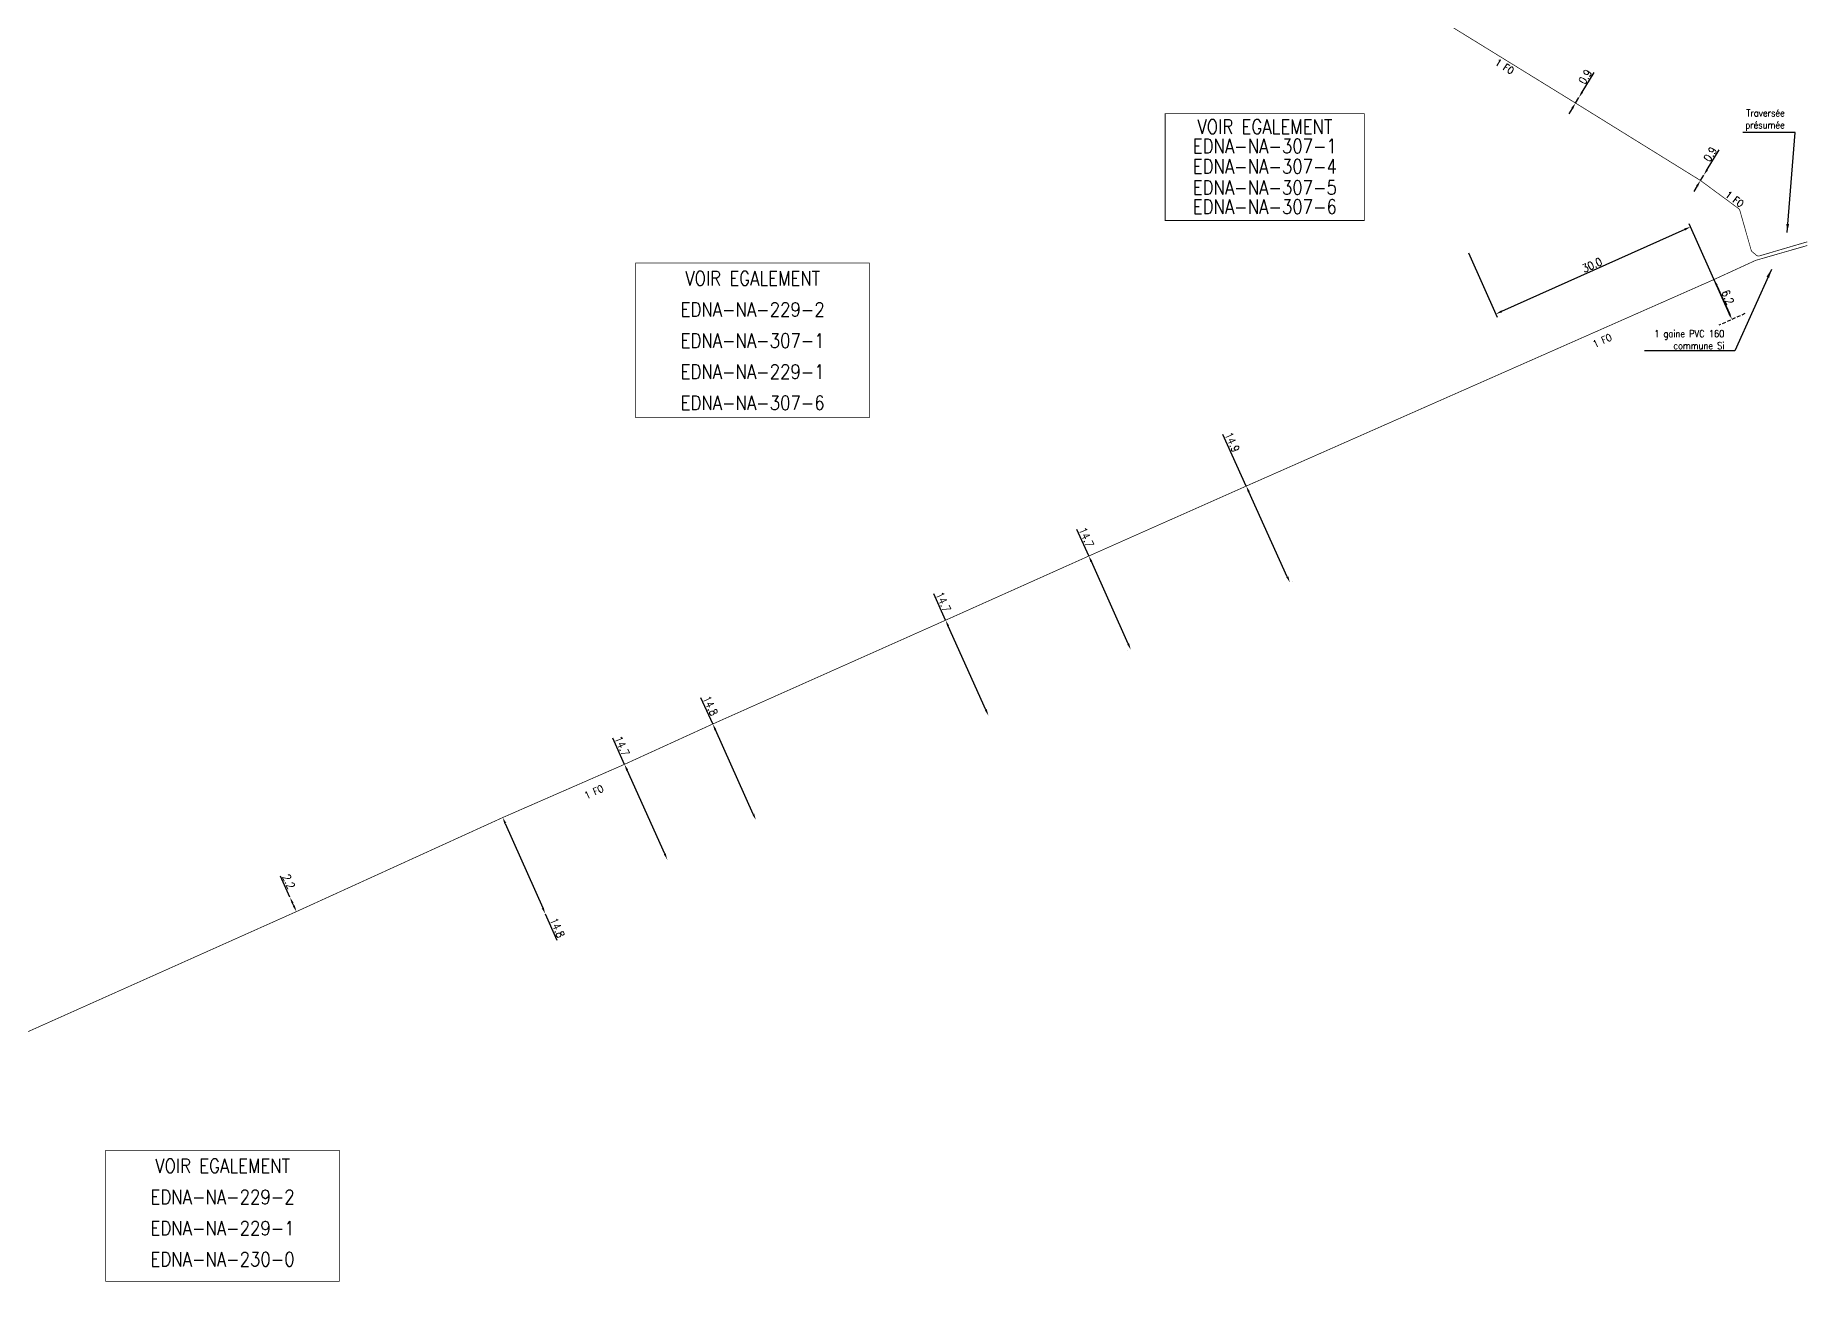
# Model space of a CAD drawing. Extents: x 185000 to 186000, y 128260 to 128974.
# Drawn here: x 185750.9 to 186000, y 128433 to 128608.1 of the extents above; entities that cross this region are included whole.
import ezdxf
from ezdxf.enums import TextEntityAlignment as Align

# ---------------------------------------------------------------- set-up
doc = ezdxf.new("R2010")
doc.units = 0
doc.header["$PDMODE"] = 34
for name, pattern in [('B_ST_Al', [2000, 1000, 1000]), ('DASHED', [0.75, 0.5, -0.25]), ('O_GAINE', [2000, 1000, 1000])]:
    doc.linetypes.add(name, pattern=pattern)
doc.layers.get('DEFPOINTS').update_dxf_attribs({"linetype": 'CONTINUOUS'})
for name, color, linetype in [('O_100', 6, 'O_GAINE'), ('O_400', 7, 'CONTINUOUS'), ('O_930', 7, 'CONTINUOUS')]:
    doc.layers.add(name, color=color, linetype=linetype)
doc.styles.get("Standard").update_dxf_attribs({"font": 'romans.shx', "width": 0.85})
doc.dimstyles.get("Standard").update_dxf_attribs({"dimtxt": 1.5, "dimasz": 1.2, "dimexe": 0.625, "dimexo": 0.625, "dimgap": 0.25, "dimtad": 1, "dimdec": 1, "dimzin": 0, "dimdsep": 46, "dimtxsty": 'Standard', "dimcen": -0.5, "dimadec": 0, "dimazin": 0, "dimtfac": 1, "dimtdec": 1, "dimtmove": 0, "dimatfit": 3, "dimfxl": 0, "dimtolj": 1, "dimtzin": 0, "dimarcsym": 0})

# ---------------------------------------------------------------- blocks, each defined once
blk = doc.blocks.new('*D47')
at = {"layer": 'DEFPOINTS', "color": 0, "linetype": 'Continuous', "transparency": 16777216}
for p in [(185786.73, 128486.96), (185786.73, 128486.96), (185787.63, 128484.95)]:
    blk.add_point(p, dxfattribs=at)
at = {"layer": 'O_100', "color": 0, "linetype": 'Continuous', "lineweight": -2, "transparency": 16777216}
for p, q in [((185786.73, 128486.96), (185785.4, 128489.95)), ((185787.26, 128485.77), (185787.1, 128486.14))]:
    blk.add_line(p, q, dxfattribs=at)
at = {"layer": 'O_100', "color": 0, "linetype": 'Continuous', "transparency": 16777216}
for points in [[(185787.24, 128486.2), (185786.96, 128486.08), (185786.73, 128486.96)], [(185787.4, 128485.84), (185787.13, 128485.71), (185787.63, 128484.95)]]:
    blk.add_solid(points, dxfattribs=at)
at = {"layer": 'O_100', "color": 0, "linetype": 'Continuous', "transparency": 16777216, "insert": (185786.57, 128489.17), "char_height": 1.125, "attachment_point": 5, "rotation": 294.0737}
blk.add_mtext('\\A1;2.2', dxfattribs=at)
blk = doc.blocks.new('*D48')
at = {"layer": 'DEFPOINTS', "color": 0, "linetype": 'Continuous', "transparency": 16777216}
for p in [(185816.63, 128498.17), (185822.62, 128484.64), (185822.62, 128484.64)]:
    blk.add_point(p, dxfattribs=at)
at = {"layer": 'O_100', "color": 0, "linetype": 'Continuous', "lineweight": -2, "transparency": 16777216}
for p, q in [((185816.99, 128497.35), (185822.25, 128485.46)), ((185822.62, 128484.64), (185824.26, 128480.93))]:
    blk.add_line(p, q, dxfattribs=at)
at = {"layer": 'O_100', "color": 0, "linetype": 'Continuous', "transparency": 16777216}
for points in [[(185817.13, 128497.41), (185816.86, 128497.29), (185816.63, 128498.17)], [(185822.39, 128485.52), (185822.12, 128485.4), (185822.62, 128484.64)]]:
    blk.add_solid(points, dxfattribs=at)
at = {"layer": 'O_100', "color": 0, "linetype": 'Continuous', "transparency": 16777216, "insert": (185824.3, 128482.68), "char_height": 1.125, "attachment_point": 5, "rotation": 293.8696}
blk.add_mtext('\\A1;14.8', dxfattribs=at)
blk = doc.blocks.new('*D49')
at = {"layer": 'DEFPOINTS', "color": 0, "linetype": 'Continuous', "transparency": 16777216}
for p in [(185833.75, 128505.65), (185839.77, 128492.24), (185839.77, 128492.24)]:
    blk.add_point(p, dxfattribs=at)
at = {"layer": 'O_100', "color": 0, "linetype": 'Continuous', "lineweight": -2, "transparency": 16777216}
for p, q in [((185833.75, 128505.65), (185832.09, 128509.35)), ((185839.4, 128493.07), (185834.12, 128504.83))]:
    blk.add_line(p, q, dxfattribs=at)
at = {"layer": 'O_100', "color": 0, "linetype": 'Continuous', "transparency": 16777216}
for points in [[(185834.26, 128504.89), (185833.98, 128504.77), (185833.75, 128505.65)], [(185839.54, 128493.13), (185839.27, 128493), (185839.77, 128492.24)]]:
    blk.add_solid(points, dxfattribs=at)
at = {"layer": 'O_100', "color": 0, "linetype": 'Continuous', "transparency": 16777216, "insert": (185833.42, 128508.22), "char_height": 1.125, "attachment_point": 5, "rotation": 294.1794}
blk.add_mtext('\\A1;14.7', dxfattribs=at)
blk = doc.blocks.new('*D50')
at = {"layer": 'DEFPOINTS', "color": 0, "linetype": 'Continuous', "transparency": 16777216}
for p in [(185846.16, 128511.32), (185852.22, 128497.82), (185852.22, 128497.82)]:
    blk.add_point(p, dxfattribs=at)
at = {"layer": 'O_100', "color": 0, "linetype": 'Continuous', "lineweight": -2, "transparency": 16777216}
for p, q in [((185846.16, 128511.32), (185844.5, 128515.01)), ((185851.85, 128498.64), (185846.53, 128510.49))]:
    blk.add_line(p, q, dxfattribs=at)
at = {"layer": 'O_100', "color": 0, "linetype": 'Continuous', "transparency": 16777216}
for points in [[(185846.66, 128510.56), (185846.39, 128510.43), (185846.16, 128511.32)], [(185851.99, 128498.7), (185851.72, 128498.57), (185852.22, 128497.82)]]:
    blk.add_solid(points, dxfattribs=at)
at = {"layer": 'O_100', "color": 0, "linetype": 'Continuous', "transparency": 16777216, "insert": (185845.83, 128513.88), "char_height": 1.125, "attachment_point": 5, "rotation": 294.1915}
blk.add_mtext('\\A1;14.8', dxfattribs=at)
blk = doc.blocks.new('*D51')
at = {"layer": 'DEFPOINTS', "color": 0, "linetype": 'Continuous', "transparency": 16777216}
for p in [(185878.89, 128525.91), (185884.91, 128512.5), (185884.91, 128512.5)]:
    blk.add_point(p, dxfattribs=at)
at = {"layer": 'O_100', "color": 0, "linetype": 'Continuous', "lineweight": -2, "transparency": 16777216}
for p, q in [((185878.89, 128525.91), (185877.23, 128529.61)), ((185884.54, 128513.32), (185879.26, 128525.09))]:
    blk.add_line(p, q, dxfattribs=at)
at = {"layer": 'O_100', "color": 0, "linetype": 'Continuous', "transparency": 16777216}
for points in [[(185879.39, 128525.15), (185879.12, 128525.03), (185878.89, 128525.91)], [(185884.68, 128513.38), (185884.4, 128513.26), (185884.91, 128512.5)]]:
    blk.add_solid(points, dxfattribs=at)
at = {"layer": 'O_100', "color": 0, "linetype": 'Continuous', "transparency": 16777216, "insert": (185878.56, 128528.48), "char_height": 1.125, "attachment_point": 5, "rotation": 294.1806}
blk.add_mtext('\\A1;14.7', dxfattribs=at)
blk = doc.blocks.new('*D79')
at = {"layer": 'DEFPOINTS', "color": 0, "linetype": 'Continuous', "transparency": 16777216}
for p in [(185952.18, 128577.96), (185956.22, 128568.94), (185989.42, 128568.18)]:
    blk.add_point(p, dxfattribs=at)
at = {"layer": 'O_100', "color": 0, "linetype": 'Continuous', "lineweight": -2, "transparency": 16777216}
for p, q in [((185982.78, 128580.83), (185957.04, 128569.31)), ((185989.23, 128568.61), (185983.41, 128581.63)), ((185952.37, 128577.53), (185956.41, 128568.51))]:
    blk.add_line(p, q, dxfattribs=at)
at = {"layer": 'O_100', "color": 0, "linetype": 'Continuous', "transparency": 16777216}
for points in [[(185982.72, 128580.97), (185982.84, 128580.69), (185983.6, 128581.2)], [(185956.98, 128569.45), (185957.1, 128569.17), (185956.22, 128568.94)]]:
    blk.add_solid(points, dxfattribs=at)
at = {"layer": 'O_100', "color": 0, "linetype": 'Continuous', "transparency": 16777216, "insert": (185969.76, 128575.83), "char_height": 1.125, "attachment_point": 5, "rotation": 24.1119}
blk.add_mtext('\\A1;30.0', dxfattribs=at)
blk = doc.blocks.new('*D80')
at = {"layer": 'DEFPOINTS', "color": 0, "linetype": 'Continuous', "transparency": 16777216}
for p in [(185899.01, 128534.96), (185904.91, 128521.78), (185904.92, 128521.79)]:
    blk.add_point(p, dxfattribs=at)
at = {"layer": 'O_100', "color": 0, "linetype": 'Continuous', "lineweight": -2, "transparency": 16777216}
for p, q in [((185899.01, 128534.96), (185897.34, 128538.68)), ((185904.55, 128522.61), (185899.38, 128534.14)), ((185904.49, 128521.6), (185904.49, 128521.59))]:
    blk.add_line(p, q, dxfattribs=at)
at = {"layer": 'O_100', "color": 0, "linetype": 'Continuous', "transparency": 16777216}
for points in [[(185899.51, 128534.2), (185899.24, 128534.08), (185899.01, 128534.96)], [(185904.68, 128522.67), (185904.41, 128522.54), (185904.91, 128521.78)]]:
    blk.add_solid(points, dxfattribs=at)
at = {"layer": 'O_100', "color": 0, "linetype": 'Continuous', "transparency": 16777216, "insert": (185898.67, 128537.55), "char_height": 1.125, "attachment_point": 5, "rotation": 294.1407}
blk.add_mtext('\\A1;14.7', dxfattribs=at)
blk = doc.blocks.new('*D81')
at = {"layer": 'DEFPOINTS', "color": 0, "linetype": 'Continuous', "transparency": 16777216}
for p in [(185921.15, 128544.76), (185927.29, 128531.19), (185927.29, 128531.19)]:
    blk.add_point(p, dxfattribs=at)
at = {"layer": 'O_100', "color": 0, "linetype": 'Continuous', "lineweight": -2, "transparency": 16777216}
for p, q in [((185921.15, 128544.76), (185917.85, 128552.03)), ((185926.92, 128532.01), (185921.52, 128543.94)), ((185921.57, 128544.96), (185921.57, 128544.96)), ((185927.72, 128531.38), (185927.72, 128531.38))]:
    blk.add_line(p, q, dxfattribs=at)
at = {"layer": 'O_100', "color": 0, "linetype": 'Continuous', "transparency": 16777216}
for points in [[(185921.65, 128544.01), (185921.38, 128543.88), (185921.15, 128544.76)], [(185927.06, 128532.07), (185926.78, 128531.95), (185927.29, 128531.19)]]:
    blk.add_solid(points, dxfattribs=at)
at = {"layer": 'O_100', "color": 0, "linetype": 'Continuous', "transparency": 16777216, "insert": (185919.18, 128550.93), "char_height": 1.125, "attachment_point": 5, "rotation": 294.3636}
blk.add_mtext('\\A1;14.9', dxfattribs=at)
blk = doc.blocks.new('*D82')
at = {"layer": 'DEFPOINTS', "color": 0, "linetype": 'Continuous', "transparency": 16777216}
for p in [(185986.91, 128573.8), (185989.42, 128568.18), (185989.42, 128568.18)]:
    blk.add_point(p, dxfattribs=at)
at = {"layer": 'O_100', "color": 0, "linetype": 'Continuous', "lineweight": -2, "transparency": 16777216}
blk.add_line((185987.28, 128572.97), (185989.06, 128569), dxfattribs=at)
at = {"layer": 'O_100', "color": 0, "linetype": 'Continuous', "transparency": 16777216}
for points in [[(185987.42, 128573.04), (185987.14, 128572.91), (185986.91, 128573.8)], [(185989.19, 128569.06), (185988.92, 128568.94), (185989.42, 128568.18)]]:
    blk.add_solid(points, dxfattribs=at)
at = {"layer": 'O_100', "color": 0, "linetype": 'Continuous', "transparency": 16777216, "insert": (185988.85, 128571.3), "char_height": 1.125, "attachment_point": 5, "rotation": 294.1119}
blk.add_mtext('\\A1;6.2', dxfattribs=at)
blk = doc.blocks.new('*D113')
at = {"layer": 'DEFPOINTS', "color": 0, "linetype": 'Continuous', "transparency": 16777216}
for p in [(185967.43, 128598.6), (185967.9, 128599.37), (185967.9, 128599.37)]:
    blk.add_point(p, dxfattribs=at)
at = {"layer": 'O_100', "color": 0, "linetype": 'Continuous', "lineweight": -2, "transparency": 16777216}
for p, q in [((185968.36, 128600.14), (185970.05, 128602.9)), ((185967.43, 128598.6), (185967.9, 128599.37)), ((185966.96, 128597.83), (185966.49, 128597.06))]:
    blk.add_line(p, q, dxfattribs=at)
at = {"layer": 'O_100', "color": 0, "linetype": 'Continuous', "transparency": 16777216}
for points in [[(185966.83, 128597.91), (185967.09, 128597.75), (185967.43, 128598.6)], [(185968.24, 128600.22), (185968.49, 128600.06), (185967.9, 128599.37)]]:
    blk.add_solid(points, dxfattribs=at)
at = {"layer": 'O_100', "color": 0, "linetype": 'Continuous', "transparency": 16777216, "insert": (185968.8, 128602.29), "char_height": 1.125, "attachment_point": 5, "rotation": 58.6225}
blk.add_mtext('\\A1;0.9', dxfattribs=at)
blk = doc.blocks.new('*D114')
at = {"layer": 'DEFPOINTS', "color": 0, "linetype": 'Continuous', "transparency": 16777216}
for p in [(185985.47, 128588.48), (185985.47, 128588.48), (185985, 128587.71)]:
    blk.add_point(p, dxfattribs=at)
at = {"layer": 'O_100', "color": 0, "linetype": 'Continuous', "lineweight": -2, "transparency": 16777216}
for p, q in [((185985.94, 128589.25), (185987.62, 128592.01)), ((185985, 128587.71), (185985.47, 128588.48)), ((185984.53, 128586.94), (185984.06, 128586.17))]:
    blk.add_line(p, q, dxfattribs=at)
at = {"layer": 'O_100', "color": 0, "linetype": 'Continuous', "transparency": 16777216}
for points in [[(185985.81, 128589.33), (185986.07, 128589.17), (185985.47, 128588.48)], [(185984.4, 128587.02), (185984.66, 128586.86), (185985, 128587.71)]]:
    blk.add_solid(points, dxfattribs=at)
at = {"layer": 'O_100', "color": 0, "linetype": 'Continuous', "transparency": 16777216, "insert": (185986.37, 128591.4), "char_height": 1.125, "attachment_point": 5, "rotation": 58.6225}
blk.add_mtext('\\A1;0.9', dxfattribs=at)

msp = doc.modelspace()

# ---------------------------------------------------------------- linework, layer by layer
at = {"layer": 'O_100'}
for points in [[(185943.96, 128613.06, 0.1, 0.1, 0), (185967.43, 128598.6, 0.1, 0.1, 0), (185985, 128587.71, 0.1, 0.1, 0), (185990.35, 128583.77, 0.1, 0.1, -0.166184), (185990.53, 128583.51, 0.1, 0.1, 0), (185992.12, 128577.93, 0.1, 0.1, 0.149838), (185992.28, 128577.69, 0.1, 0.1, 0), (185992.84, 128577.22, 0.1, 0.1, 0.23317), (185993.27, 128577.11, 0.1, 0.1, 0), (185998.94, 128578.78, 0.1, 0.1, 0), (186000, 128579.09, 0, 0, 0)], [(185736.9, 128462.26, 0.1, 0.1, 0), (185787.63, 128484.95, 0.1, 0.1, 0), (185816.63, 128498.17, 0.1, 0.1, 0), (185833.75, 128505.65, 0.1, 0.1, 0), (185846.16, 128511.32, 0.1, 0.1, 0), (185878.89, 128525.91, 0.1, 0.1, 0), (185899.02, 128534.93, 0.1, 0.1, 0), (185921.15, 128544.76, 0.1, 0.1, 0), (185986.91, 128573.8, 0.1, 0.1, 0), (185986.91, 128573.8, 0.1, 0.1, 0), (185992.7, 128576.46, 0.1, 0.1, -0.05349), (185992.8, 128576.5, 0.1, 0.1, 0), (186000, 128578.57, 0, 0, 0)]]:
    msp.add_lwpolyline(points, format="xyseb", dxfattribs=at)
at = {"layer": 'O_100', "color": 7, "linetype": 'DASHED', "flags": 128}
msp.add_lwpolyline([(185991.25, 128569), (185989.42, 128568.18), (185987.6, 128567.36)], dxfattribs=at)
at = {"layer": 'O_930', "linetype": 'B_ST_Al', "const_width": 0.1}
msp.add_lwpolyline([(185909.75, 128597.09), (185937.75, 128597.09), (185937.75, 128582.09), (185909.75, 128582.09)], close=True, dxfattribs=at)
at = {"layer": 'O_930', "const_width": 0.1}
for points in [[(185835.34, 128576.13), (185868.18, 128576.13), (185868.18, 128554.39), (185835.34, 128554.39)], [(185760.83, 128451.38), (185793.67, 128451.38), (185793.67, 128433), (185760.83, 128433)]]:
    msp.add_lwpolyline(points, close=True, dxfattribs=at)

# ---------------------------------------------------------------- texts
at = {"layer": 'O_100', "linetype": 'O_GAINE', "width": 0.85}
for rotation, p in [(328.3668, (185956.04, 128604.03)), (323.6347, (185988.38, 128585.52)), (23.8188, (185970.14, 128564.19)), (24.3536, (185828.41, 128500.75))]:
    msp.add_text('1 FO', height=1, rotation=rotation, dxfattribs=at).set_placement(p)
at = {"layer": 'O_100', "linetype": 'Continuous', "insert": (185996.84, 128596.2), "char_height": 1, "attachment_point": 6}
msp.add_mtext('Traversée \\Pprésumée', dxfattribs=at)
at = {"layer": 'O_400', "insert": (185988.36, 128565.34), "char_height": 1, "attachment_point": 6}
msp.add_mtext('1 gaine PVC 160\\Pcommune Si ', dxfattribs=at)
at = {"layer": 'O_930', "width": 0.85}
for s, p in [('VOIR EGALEMENT', (185923.76, 128594.27)), ('EDNA-NA-307-1', (185923.76, 128591.55)), ('EDNA-NA-307-4', (185923.76, 128588.69)), ('EDNA-NA-307-5', (185923.76, 128585.73)), ('EDNA-NA-307-6', (185923.76, 128583.03)), ('VOIR EGALEMENT', (185851.76, 128572.96)), ('EDNA-NA-229-2', (185851.76, 128568.58)), ('EDNA-NA-307-1', (185851.76, 128564.21)), ('EDNA-NA-229-1', (185851.76, 128559.84)), ('EDNA-NA-307-6', (185851.76, 128555.46)), ('VOIR EGALEMENT', (185777.25, 128448.21)), ('EDNA-NA-229-2', (185777.25, 128443.84)), ('EDNA-NA-229-1', (185777.25, 128439.46)), ('EDNA-NA-230-0', (185777.25, 128435.09))]:
    msp.add_text(s, height=2, dxfattribs=at).set_placement(p, align=Align.CENTER)

# ---------------------------------------------------------------- dimensions: what is measured, and where the dimension line sits
at = {"layer": 'O_100', "linetype": 'Continuous'}
for base, p1, p2, angle, override, picture, middle in [((185967.9, 128599.37), (185967.43, 128598.6), (185967.9, 128599.37), 238.6225, {"dimscale": 0.75, "dimatfit": 0}, '*D113', (185969.44, 128601.9)), ((185985.47, 128588.48), (185985, 128587.71), (185985.47, 128588.48), 238.6225, {"dimscale": 0.75, "dimlfac": 1, "dimlunit": 2, "dimatfit": 0}, '*D114', (185987.01, 128591.01)), ((185956.22, 128568.94), (185989.42, 128568.18), (185952.18, 128577.96), 24.1119, {"dimscale": 0.75}, '*D79', (185970.07, 128575.14)), ((185989.4245, 128568.182), (185986.9121, 128573.7954), (185989.4245, 128568.182), 114.1119, {"dimscale": 0.75}, '*D82', (185988.1683, 128570.9887)), ((185927.29, 128531.19), (185921.15, 128544.76), (185927.29, 128531.19), 114.3636, {"dimscale": 0.75}, '*D81', (185918.49, 128550.62)), ((185884.91, 128512.5), (185878.89, 128525.91), (185884.91, 128512.5), 114.1806, {"dimscale": 0.75}, '*D51', (185877.87, 128528.17)), ((185852.22, 128497.82), (185846.16, 128511.32), (185852.22, 128497.82), 114.1915, {"dimscale": 0.75}, '*D50', (185845.14, 128513.57)), ((185839.77, 128492.24), (185833.75, 128505.65), (185839.77, 128492.24), 114.1794, {"dimscale": 0.75}, '*D49', (185832.74, 128507.91)), ((185822.62, 128484.64), (185816.63, 128498.17), (185822.62, 128484.64), 113.8696, {"dimscale": 0.75}, '*D48', (185823.62, 128482.37)), ((185786.73, 128486.96), (185787.63, 128484.95), (185786.73, 128486.96), 294.0737, {"dimscale": 0.75}, '*D47', (185785.88, 128488.87))]:
    dim = msp.add_linear_dim(base=base, p1=p1, p2=p2, angle=angle, dimstyle='Standard', override=override, dxfattribs=at)
    dim.commit()
    dim.dimension.update_dxf_attribs({"geometry": picture, "text_midpoint": middle, "dimtype": 160})
dim = msp.add_linear_dim(base=(185904.91, 128521.78), p1=(185899.01, 128534.96), p2=(185904.92, 128521.79), angle=114.1407, text='14.7', dimstyle='Standard', override={"dimscale": 0.75}, dxfattribs=at)
dim.commit()
dim.dimension.update_dxf_attribs({"geometry": '*D80', "text_midpoint": (185897.99, 128537.24), "dimtype": 160})

# ---------------------------------------------------------------- leaders
at = {"layer": 'O_100', "linetype": 'Continuous', "annotation_type": 0, "has_hookline": 1, "hookline_direction": 1, "text_width": 5.87}
msp.add_leader([(185997.17, 128580.41), (185998.29, 128594.45), (185997.09, 128594.45)], dimstyle='Standard', dxfattribs=at)
at = {"layer": 'O_400', "annotation_type": 0, "has_hookline": 1, "hookline_direction": 1, "text_width": 11.21}
msp.add_leader([(185994.96, 128575.2), (185989.81, 128563.75), (185988.61, 128563.75)], dimstyle='Standard', dxfattribs=at)

doc.saveas('drawing.dxf')
